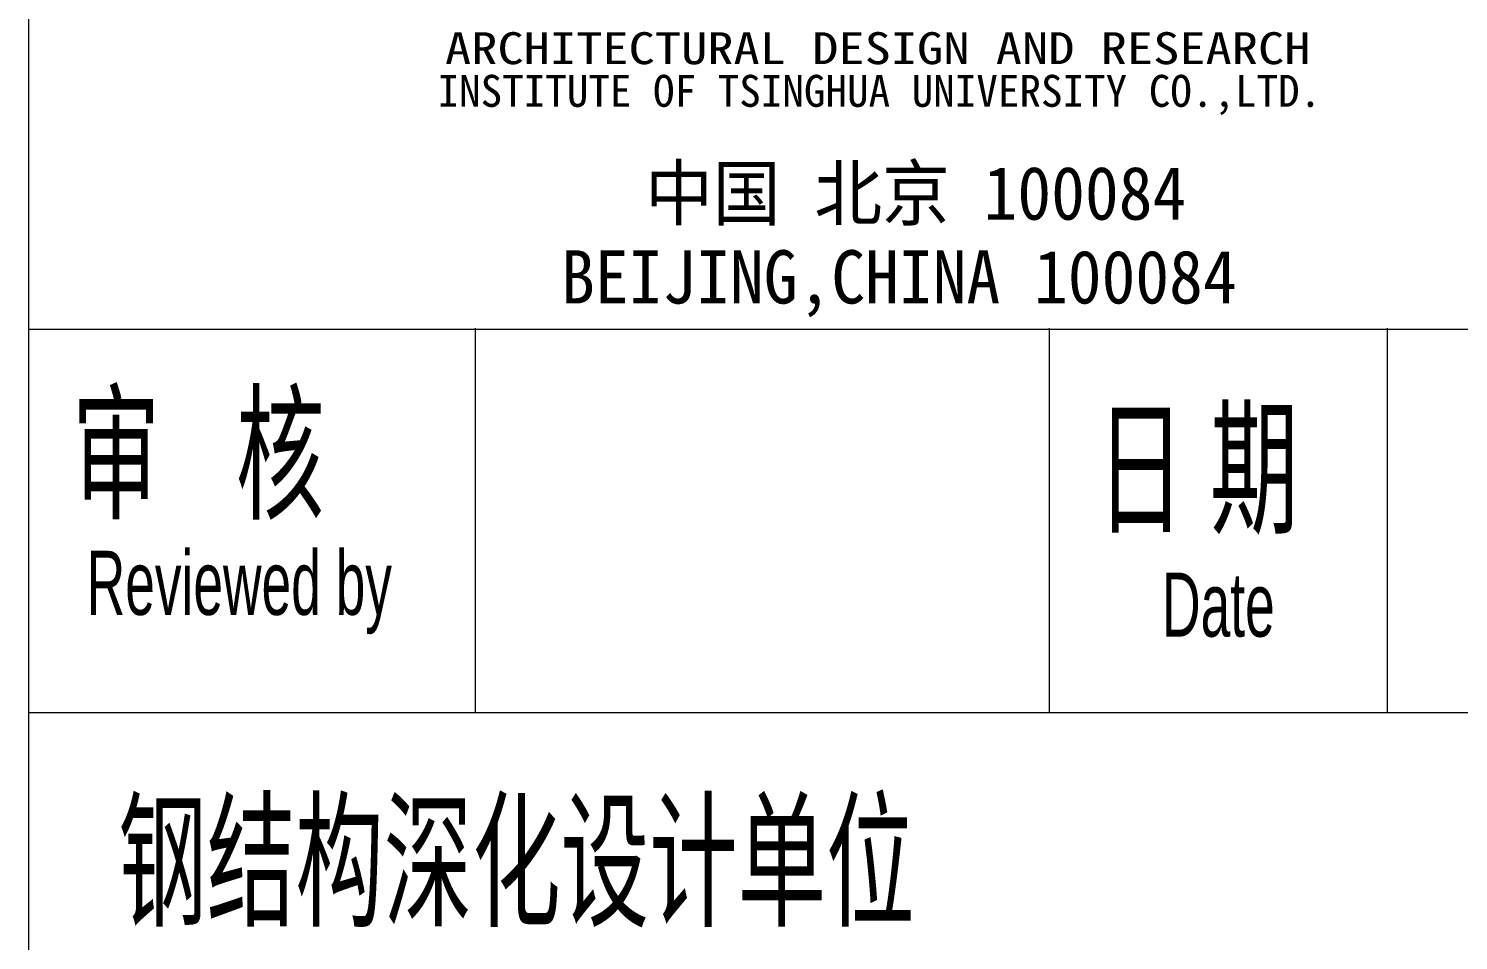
# Model space of a CAD drawing. Header units: millimetres. Extents: x 5 to 599, y 5 to 425.
# Drawn here: x 539.9 to 579.26, y 212.53 to 237.65 of the extents above; entities that cross this region are included whole.
import ezdxf

# ---------------------------------------------------------------- set-up
doc = ezdxf.new("R2010")
doc.units = ezdxf.units.MM
doc.linetypes.add('XKITLINE00', pattern=[0])
doc.layers.add('OtherObjectType', color=1, linetype='Continuous', lineweight=0)
doc.styles.add('$TD_AUDIT_GENERATED_(8D)', font='ARIAL.TTF')
doc.styles.add('SimHei', font='simhei.ttf')

# ---------------------------------------------------------------- blocks, each defined once
blk = doc.blocks.new('*A3')
at = {"layer": 'OtherObjectType', "color": 7, "linetype": 'XKITLINE00', "lineweight": 0}
for p, q in [((539.9, 420.298), (539.9, 9.6)), ((539.9, 229.372), (593.969, 229.372)), ((552.2, 218.8), (552.2, 229.4)), ((568, 218.8), (568, 229.4)), ((577.3, 218.8), (577.3, 229.4)), ((539.9, 218.815), (593.969, 218.815))]:
    blk.add_line(p, q, dxfattribs=at)
at = {"layer": 'OtherObjectType', "color": 1, "style": 'SimHei'}
for s, height, width, p in [('ARCHITECTURAL DESIGN AND RESEARCH', 0.87988, 1.20606, (551.361, 236.669)), ('INSTITUTE OF TSINGHUA UNIVERSITY CO.,LTD.', 0.87988, 0.991151, (551.155, 235.494)), ('中国 北京 100084', 1.46647, 0.932054, (556.869, 232.385)), ('BEIJING,CHINA 100084', 1.46647, 0.932054, (554.556, 230.077))]:
    blk.add_text(s, height=height, dxfattribs=dict(at, width=width)).set_placement(p)
at = {"layer": 'OtherObjectType', "color": 7, "style": '$TD_AUDIT_GENERATED_(8D)', "width": 0.595}
for s, height, p in [('审   核', 3, (541.092, 224.448)), ('日 期', 3, (569.292, 224.048)), ('Reviewed by', 1.76575, (541.5, 221.5)), ('Date', 1.7658, (571.1, 220.9)), ('钢结构深化设计单位', 3, (542.372, 213.23))]:
    blk.add_text(s, height=height, dxfattribs=at).set_placement(p)

msp = doc.modelspace()

# ---------------------------------------------------------------- block references
at = {"lineweight": 0}
msp.add_blockref('*A3', (0, 0), dxfattribs=at)

doc.saveas('drawing.dxf')
